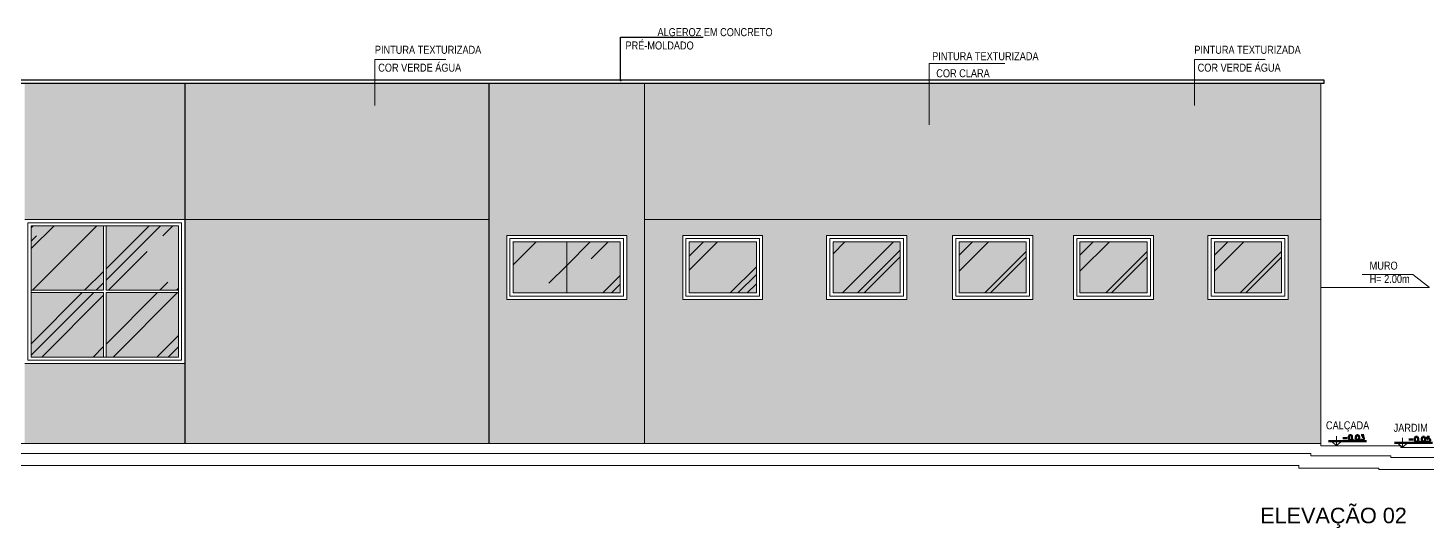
# Model space of a CAD drawing. Header units: inches. Extents: x 44775 to 44858.1, y 6760.4 to 6802.7.
# Drawn here: x 44795.87 to 44813.35, y 6781.44 to 6787.69 of the extents above; entities that cross this region are included whole.
import ezdxf

# ---------------------------------------------------------------- set-up
doc = ezdxf.new("R2010")
doc.units = ezdxf.units.IN
doc.header["$MEASUREMENT"] = 0
doc.layers.add('at_Entity', color=7, linetype='Continuous', lineweight=9)
for name, color, linetype in [('PA', 7, 'Continuous'), ('PENA3', 3, 'Continuous'), ('TEXTO 4', 6, 'Continuous')]:
    doc.layers.add(name, color=color, linetype=linetype)
doc.styles.add('ARIAL', font='ARIALN.TTF')
doc.styles.add('style1', font='arial.ttf')
pattern_1 = [(45, (4.99835, 29.4628), (0.712763635, 1.900703028), [12.6, -1.68, 4.2, -0.84]), (45, (5.4913, 30.5498), (-1.383949392, 0.19601), [2.52, -0.2772, 5.04, -0.63]), (45, (4.79046, 30.2647), (2.690682724, 3.486602117), [6.72, -1.176, 3.36, -0.84])]

# ---------------------------------------------------------------- blocks, each defined once
blk = doc.blocks.new('FRLIJG')
at = {"layer": 'at_Entity', "color": 0, "lineweight": 211}
for p, q in [((44807.124, 6753.064), (44807.6, 6753.064)), ((44807.304, 6753.102), (44807.357, 6753.102)), ((44807.38, 6753.127), (44807.378, 6753.113)), ((44807.378, 6753.113), (44807.378, 6753.102)), ((44807.378, 6753.102), (44807.38, 6753.087)), ((44807.386, 6753.136), (44807.38, 6753.127)), ((44807.38, 6753.087), (44807.386, 6753.079)), ((44807.395, 6753.138), (44807.386, 6753.136)), ((44807.386, 6753.079), (44807.395, 6753.077)), ((44807.401, 6753.138), (44807.395, 6753.138)), ((44807.395, 6753.077), (44807.401, 6753.077)), ((44807.41, 6753.136), (44807.401, 6753.138)), ((44807.401, 6753.077), (44807.41, 6753.079)), ((44807.416, 6753.127), (44807.41, 6753.136)), ((44807.41, 6753.079), (44807.416, 6753.087)), ((44807.418, 6753.113), (44807.416, 6753.127)), ((44807.416, 6753.087), (44807.418, 6753.102)), ((44807.418, 6753.102), (44807.418, 6753.113)), ((44807.443, 6753.081), (44807.439, 6753.079)), ((44807.439, 6753.079), (44807.443, 6753.077)), ((44807.446, 6753.079), (44807.443, 6753.081)), ((44807.443, 6753.077), (44807.446, 6753.079)), ((44807.469, 6753.127), (44807.467, 6753.113)), ((44807.467, 6753.113), (44807.467, 6753.102)), ((44807.467, 6753.102), (44807.469, 6753.087)), ((44807.475, 6753.136), (44807.469, 6753.127)), ((44807.469, 6753.087), (44807.475, 6753.079)), ((44807.484, 6753.138), (44807.475, 6753.136)), ((44807.475, 6753.079), (44807.484, 6753.077)), ((44807.49, 6753.138), (44807.484, 6753.138)), ((44807.484, 6753.077), (44807.49, 6753.077)), ((44807.498, 6753.136), (44807.49, 6753.138)), ((44807.49, 6753.077), (44807.498, 6753.079)), ((44807.505, 6753.127), (44807.498, 6753.136)), ((44807.498, 6753.079), (44807.505, 6753.087)), ((44807.509, 6753.113), (44807.505, 6753.127)), ((44807.505, 6753.087), (44807.509, 6753.102)), ((44807.509, 6753.102), (44807.509, 6753.113)), ((44807.528, 6753.081), (44807.526, 6753.087)), ((44807.532, 6753.079), (44807.528, 6753.081)), ((44807.532, 6753.138), (44807.564, 6753.138)), ((44807.541, 6753.077), (44807.532, 6753.079)), ((44807.549, 6753.077), (44807.541, 6753.077)), ((44807.564, 6753.138), (44807.547, 6753.115)), ((44807.547, 6753.115), (44807.556, 6753.115)), ((44807.56, 6753.079), (44807.549, 6753.077)), ((44807.556, 6753.115), (44807.562, 6753.113)), ((44807.564, 6753.085), (44807.56, 6753.079)), ((44807.562, 6753.113), (44807.564, 6753.108)), ((44807.564, 6753.108), (44807.568, 6753.1)), ((44807.568, 6753.094), (44807.564, 6753.085)), ((44807.568, 6753.1), (44807.568, 6753.094)), ((44808.129, 6753.083), (44808.182, 6753.083)), ((44808.205, 6753.106), (44808.203, 6753.091)), ((44808.203, 6753.091), (44808.203, 6753.083)), ((44808.203, 6753.083), (44808.205, 6753.068)), ((44808.212, 6753.115), (44808.205, 6753.106)), ((44808.205, 6753.068), (44808.212, 6753.06)), ((44808.22, 6753.119), (44808.212, 6753.115)), ((44808.212, 6753.06), (44808.22, 6753.055)), ((44808.226, 6753.119), (44808.22, 6753.119)), ((44808.22, 6753.055), (44808.226, 6753.055)), ((44808.235, 6753.115), (44808.226, 6753.119)), ((44808.226, 6753.055), (44808.235, 6753.06)), ((44808.241, 6753.106), (44808.235, 6753.115)), ((44808.235, 6753.06), (44808.241, 6753.068)), ((44808.245, 6753.091), (44808.241, 6753.106)), ((44808.241, 6753.068), (44808.245, 6753.083)), ((44808.245, 6753.083), (44808.245, 6753.091)), ((44808.269, 6753.062), (44808.264, 6753.06)), ((44808.264, 6753.06), (44808.269, 6753.055)), ((44808.271, 6753.06), (44808.269, 6753.062)), ((44808.269, 6753.055), (44808.271, 6753.06)), ((44808.296, 6753.106), (44808.292, 6753.091)), ((44808.292, 6753.091), (44808.292, 6753.083)), ((44808.292, 6753.083), (44808.296, 6753.068)), ((44808.3, 6753.115), (44808.296, 6753.106)), ((44808.296, 6753.068), (44808.3, 6753.06)), ((44808.311, 6753.119), (44808.3, 6753.115)), ((44808.3, 6753.06), (44808.311, 6753.055)), ((44808.315, 6753.119), (44808.311, 6753.119)), ((44808.311, 6753.055), (44808.315, 6753.055)), ((44808.326, 6753.115), (44808.315, 6753.119)), ((44808.315, 6753.055), (44808.326, 6753.06)), ((44808.33, 6753.106), (44808.326, 6753.115)), ((44808.326, 6753.06), (44808.33, 6753.068)), ((44808.334, 6753.091), (44808.33, 6753.106)), ((44808.33, 6753.068), (44808.334, 6753.083)), ((44808.334, 6753.083), (44808.334, 6753.091)), ((44808.355, 6753.062), (44808.351, 6753.068)), ((44808.358, 6753.119), (44808.355, 6753.091)), ((44808.355, 6753.091), (44808.358, 6753.094)), ((44808.358, 6753.06), (44808.355, 6753.062)), ((44808.387, 6753.119), (44808.358, 6753.119)), ((44808.358, 6753.094), (44808.366, 6753.098)), ((44808.366, 6753.055), (44808.358, 6753.06)), ((44808.366, 6753.098), (44808.377, 6753.098)), ((44808.377, 6753.055), (44808.366, 6753.055)), ((44808.377, 6753.098), (44808.385, 6753.094)), ((44808.385, 6753.06), (44808.377, 6753.055)), ((44808.385, 6753.094), (44808.391, 6753.089)), ((44808.391, 6753.064), (44808.385, 6753.06)), ((44808.391, 6753.089), (44808.394, 6753.079)), ((44808.394, 6753.074), (44808.391, 6753.064)), ((44808.394, 6753.079), (44808.394, 6753.074)), ((44807.949, 6753.043), (44808.425, 6753.043))]:
    blk.add_line(p, q, dxfattribs=at)
at = {"layer": 'at_Entity', "color": 0}
for p, q in [((44807.162, 6753.064), (44807.225, 6753.003)), ((44807.225, 6753.064), (44807.162, 6753.064)), ((44807.225, 6753.064), (44807.162, 6753.064)), ((44807.162, 6753.064), (44807.225, 6753.003)), ((44807.225, 6753.003), (44807.225, 6753.127)), ((44807.225, 6753.003), (44807.225, 6753.064)), ((44807.225, 6753.003), (44807.287, 6753.064)), ((44808.051, 6752.983), (44808.051, 6753.106)), ((44807.987, 6753.043), (44808.051, 6752.983)), ((44808.051, 6753.043), (44807.987, 6753.043)), ((44808.051, 6753.043), (44807.987, 6753.043)), ((44807.987, 6753.043), (44808.051, 6752.983)), ((44808.051, 6752.983), (44808.051, 6753.043)), ((44808.051, 6752.983), (44808.112, 6753.043))]:
    blk.add_line(p, q, dxfattribs=at)
blk = doc.blocks.new('_DOT')
at = {"color": 0, "linetype": 'ByBlock'}
blk.add_line((-0.5, 0), (-1, 0), dxfattribs=at)
at = {"color": 0, "linetype": 'ByBlock', "const_width": 0.5}
blk.add_lwpolyline([(-0.25, 0, 1), (0.25, 0, 1)], format="xyb", close=True, dxfattribs=at)

msp = doc.modelspace()

# ---------------------------------------------------------------- hatches: boundary and pattern name
h = msp.add_hatch()
h.set_pattern_fill('AR-RROOF', color=256, scale=0.84, angle=45)
h.set_pattern_definition(pattern_1)
h.paths.add_polyline_path([(44796.8125, 6785.2162), (44795.9089, 6785.2162), (44795.9089, 6784.41), (44796.8125, 6784.41)])
h = msp.add_hatch()
h.set_pattern_fill('AR-RROOF', color=256, scale=0.84, angle=45)
h.set_pattern_definition(pattern_1)
h.paths.add_polyline_path([(44797.7478, 6785.2162), (44796.8442, 6785.2162), (44796.8442, 6784.41), (44797.7245, 6784.41), (44797.7478, 6784.4354)])
h = msp.add_hatch()
h.set_pattern_fill('AR-RROOF', color=256, scale=0.84, angle=45)
h.set_pattern_definition(pattern_1)
h.paths.add_polyline_path([(44802.602, 6785.0152), (44801.9312, 6785.0152), (44801.9312, 6784.3762), (44802.602, 6784.3762)])
h = msp.add_hatch()
h.set_pattern_fill('AR-RROOF', color=256, scale=0.84, angle=45)
h.set_pattern_definition(pattern_1)
h.paths.add_polyline_path([(44803.2707, 6785.0152), (44802.602, 6785.0152), (44802.602, 6784.3762), (44803.2707, 6784.3762)])
h = msp.add_hatch()
h.set_pattern_fill('AR-RROOF', color=256, scale=0.84, angle=45)
h.set_pattern_definition(pattern_1)
h.paths.add_polyline_path([(44804.972, 6785.0152), (44804.1319, 6785.0152), (44804.1319, 6785.0131), (44804.1319, 6784.3762), (44804.972, 6784.3762)])
h = msp.add_hatch()
h.set_pattern_fill('AR-RROOF', color=256, scale=0.84, angle=45)
h.set_pattern_definition(pattern_1)
h.paths.add_polyline_path([(44806.7707, 6785.0152), (44805.9327, 6785.0152), (44805.9306, 6785.0131), (44805.9306, 6784.3762), (44806.7707, 6784.3762)])
h = msp.add_hatch()
h.set_pattern_fill('AR-RROOF', color=256, scale=0.84, angle=45)
h.set_pattern_definition(pattern_1)
h.paths.add_polyline_path([(44808.345, 6785.0152), (44807.5071, 6785.0152), (44807.505, 6785.0131), (44807.505, 6784.3762), (44808.345, 6784.3762)])
h = msp.add_hatch()
h.set_pattern_fill('AR-RROOF', color=256, scale=0.84, angle=45)
h.set_pattern_definition([(45, (6.50925, 29.4628), (0.712763635, 1.900703028), [12.6, -1.68, 4.2, -0.84]), (45, (7.0022, 30.5498), (-1.383949392, 0.19601), [2.52, -0.2772, 5.04, -0.63]), (45, (6.30136, 30.2647), (2.690682724, 3.486602117), [6.72, -1.176, 3.36, -0.84])])
h.paths.add_polyline_path([(44809.8559, 6785.0152), (44809.018, 6785.0152), (44809.0159, 6785.0131), (44809.0159, 6784.3762), (44809.8559, 6784.3762)])
h = msp.add_hatch()
h.set_pattern_fill('AR-RROOF', color=256, scale=0.84, angle=45)
h.set_pattern_definition([(45, (8.19015, 29.4628), (0.712763635, 1.900703028), [12.6, -1.68, 4.2, -0.84]), (45, (8.6831, 30.5498), (-1.383949392, 0.19601), [2.52, -0.2772, 5.04, -0.63]), (45, (7.98226, 30.2647), (2.690682724, 3.486602117), [6.72, -1.176, 3.36, -0.84])])
h.paths.add_polyline_path([(44811.5368, 6785.0152), (44810.6989, 6785.0152), (44810.6968, 6785.0131), (44810.6968, 6784.3762), (44811.5368, 6784.3762)])
h = msp.add_hatch()
h.set_pattern_fill('AR-RROOF', color=256, scale=0.84, angle=45)
h.set_pattern_definition(pattern_1)
h.paths.add_polyline_path([(44796.8125, 6784.3804), (44795.9089, 6784.3804), (44795.9089, 6783.5763), (44796.8125, 6783.5763)])
h = msp.add_hatch()
h.set_pattern_fill('AR-RROOF', color=256, scale=0.84, angle=45)
h.set_pattern_definition(pattern_1)
h.paths.add_polyline_path([(44797.7478, 6784.3804), (44796.8442, 6784.3804), (44796.8442, 6783.5763), (44797.7478, 6783.5763)])
at = {"layer": 'at_Entity', "true_color": 0xd1cfbd}
h = msp.add_hatch(color=9, dxfattribs=at)
h.dxf.hatch_style = 1
h.paths.add_polyline_path([(44797.8282, 6786.9959), (44795.8285, 6786.9959), (44795.8285, 6785.2945), (44797.8282, 6785.2945)])
at = {"layer": 'at_Entity', "true_color": 0xaca072}
h = msp.add_hatch(color=33, dxfattribs=at)
h.dxf.hatch_style = 1
h.paths.add_polyline_path([(44801.6265, 6786.9959), (44797.8282, 6786.9959), (44797.8282, 6785.2945), (44801.6265, 6785.2945)])
at = {"layer": 'at_Entity', "true_color": 0xd1cfbd}
h = msp.add_hatch(color=9, dxfattribs=at)
h.dxf.hatch_style = 1
h.paths.add_polyline_path([(44803.5754, 6785.2945), (44803.5754, 6786.9959), (44802.4264, 6786.9959), (44801.6265, 6786.9959), (44801.6265, 6782.495), (44803.5754, 6782.495)])
h.paths.add_polyline_path([(44801.8529, 6784.2957), (44801.8529, 6785.0956), (44803.3511, 6785.0956), (44803.3511, 6784.2957)], flags=16)
h.paths.add_polyline_path([(44801.891, 6784.336), (44801.891, 6785.0554), (44803.3109, 6785.0554), (44803.3109, 6784.336)], flags=0)
h.paths.add_polyline_path([(44801.9312, 6784.3762), (44801.9312, 6785.0152), (44803.2707, 6785.0152), (44803.2707, 6784.3762)], flags=0)
h.paths.add_polyline_path([(44801.9312, 6784.3762), (44801.9312, 6785.0152), (44802.602, 6785.0152), (44803.2707, 6785.0152), (44803.2707, 6784.3762), (44802.602, 6784.3762)], flags=0)
at = {"layer": 'at_Entity', "true_color": 0xaca072}
h = msp.add_hatch(color=33, dxfattribs=at)
h.dxf.hatch_style = 1
h.paths.add_polyline_path([(44812.0272, 6786.9959), (44803.5754, 6786.9959), (44803.5754, 6785.2945), (44812.0272, 6785.2945)])
at = {"layer": 'at_Entity', "true_color": 0xd1cfbd}
h = msp.add_hatch(color=9, dxfattribs=at)
h.dxf.hatch_style = 1
h.paths.add_polyline_path([(44801.6265, 6785.2945), (44797.8282, 6785.2945), (44797.8282, 6783.4959), (44797.8282, 6782.495), (44801.6265, 6782.495)])
h = msp.add_hatch(color=9, dxfattribs=at)
h.dxf.hatch_style = 1
h.paths.add_polyline_path([(44812.0272, 6785.2945), (44803.5754, 6785.2945), (44803.5754, 6782.495), (44812.0272, 6782.495)])
h.paths.add_polyline_path([(44808.4254, 6784.2957), (44807.4245, 6784.2957), (44807.4245, 6785.0956), (44808.4254, 6785.0956)], flags=16)
h.paths.add_polyline_path([(44808.3852, 6784.336), (44807.4647, 6784.336), (44807.4647, 6785.0554), (44808.3852, 6785.0554)], flags=0)
h.paths.add_polyline_path([(44808.9354, 6784.2957), (44808.9354, 6785.0956), (44809.9363, 6785.0956), (44809.9363, 6784.2957)], flags=16)
h.paths.add_polyline_path([(44808.345, 6784.3762), (44807.505, 6784.3762), (44807.505, 6785.0152), (44808.345, 6785.0152)], flags=0)
h.paths.add_polyline_path([(44808.9756, 6784.336), (44808.9756, 6785.0554), (44809.8961, 6785.0554), (44809.8961, 6784.336)], flags=0)
h.paths.add_polyline_path([(44809.0159, 6784.3762), (44809.0159, 6785.0152), (44809.8559, 6785.0152), (44809.8559, 6784.3762)], flags=0)
h.paths.add_polyline_path([(44806.8511, 6784.2957), (44805.8502, 6784.2957), (44805.8502, 6785.0956), (44806.8511, 6785.0956)], flags=16)
h.paths.add_polyline_path([(44806.8109, 6784.336), (44805.8904, 6784.336), (44805.8904, 6785.0554), (44806.8109, 6785.0554)], flags=0)
h.paths.add_polyline_path([(44806.7707, 6784.3762), (44805.9306, 6784.3762), (44805.9306, 6785.0152), (44806.7707, 6785.0152)], flags=0)
h.paths.add_polyline_path([(44810.6163, 6784.2957), (44810.6163, 6785.0956), (44811.6172, 6785.0956), (44811.6172, 6784.2957)], flags=16)
h.paths.add_polyline_path([(44810.6565, 6784.336), (44810.6565, 6785.0554), (44811.577, 6785.0554), (44811.577, 6784.336)], flags=0)
h.paths.add_polyline_path([(44810.6968, 6784.3762), (44810.6968, 6785.0152), (44811.5368, 6785.0152), (44811.5368, 6784.3762)], flags=0)
h.paths.add_polyline_path([(44805.0503, 6784.2957), (44804.0515, 6784.2957), (44804.0515, 6785.0956), (44805.0503, 6785.0956)], flags=16)
h.paths.add_polyline_path([(44805.0101, 6784.336), (44804.0917, 6784.336), (44804.0917, 6785.0554), (44805.0101, 6785.0554)], flags=0)
h.paths.add_polyline_path([(44804.972, 6784.3762), (44804.1319, 6784.3762), (44804.1319, 6785.0152), (44804.972, 6785.0152)], flags=0)
h = msp.add_hatch(color=9, dxfattribs=at)
h.dxf.hatch_style = 1
h.paths.add_polyline_path([(44797.8282, 6783.4959), (44795.8285, 6783.4959), (44795.8285, 6782.495), (44797.8282, 6782.495)])
at = {"layer": 'PA', "true_color": 0xb8c9d1}
h = msp.add_hatch(color=9, dxfattribs=at)
h.dxf.hatch_style = 1
h.paths.add_polyline_path([(44796.8125, 6785.2162), (44795.9089, 6785.2162), (44795.9089, 6784.41), (44796.8125, 6784.41)])
h = msp.add_hatch(color=9, dxfattribs=at)
h.dxf.hatch_style = 1
h.paths.add_polyline_path([(44797.7478, 6785.2162), (44796.8442, 6785.2162), (44796.8442, 6784.41), (44797.7245, 6784.41), (44797.7478, 6784.4354)])
h = msp.add_hatch(color=9, dxfattribs=at)
h.dxf.hatch_style = 1
h.paths.add_polyline_path([(44802.602, 6785.0152), (44801.9312, 6785.0152), (44801.9312, 6784.3762), (44802.602, 6784.3762)])
h = msp.add_hatch(color=9, dxfattribs=at)
h.dxf.hatch_style = 1
h.paths.add_polyline_path([(44803.2707, 6785.0152), (44802.602, 6785.0152), (44802.602, 6784.3762), (44803.2707, 6784.3762)])
h = msp.add_hatch(color=9, dxfattribs=at)
h.dxf.hatch_style = 1
h.paths.add_polyline_path([(44804.972, 6785.0152), (44804.1319, 6785.0152), (44804.1319, 6785.0131), (44804.1319, 6784.3762), (44804.972, 6784.3762)])
h = msp.add_hatch(color=9, dxfattribs=at)
h.dxf.hatch_style = 1
h.paths.add_polyline_path([(44806.7707, 6785.0152), (44805.9327, 6785.0152), (44805.9306, 6785.0131), (44805.9306, 6784.3762), (44806.7707, 6784.3762)])
h = msp.add_hatch(color=9, dxfattribs=at)
h.dxf.hatch_style = 1
h.paths.add_polyline_path([(44808.345, 6785.0152), (44807.5071, 6785.0152), (44807.505, 6785.0131), (44807.505, 6784.3762), (44808.345, 6784.3762)])
h = msp.add_hatch(color=9, dxfattribs=at)
h.dxf.hatch_style = 1
h.paths.add_polyline_path([(44809.8559, 6785.0152), (44809.018, 6785.0152), (44809.0159, 6785.0131), (44809.0159, 6784.3762), (44809.8559, 6784.3762)])
h = msp.add_hatch(color=9, dxfattribs=at)
h.dxf.hatch_style = 1
h.paths.add_polyline_path([(44811.5368, 6785.0152), (44810.6989, 6785.0152), (44810.6968, 6785.0131), (44810.6968, 6784.3762), (44811.5368, 6784.3762)])
h = msp.add_hatch(color=9, dxfattribs=at)
h.dxf.hatch_style = 1
h.paths.add_polyline_path([(44796.8125, 6784.3804), (44795.9089, 6784.3804), (44795.9089, 6783.5763), (44796.8125, 6783.5763)])
h = msp.add_hatch(color=9, dxfattribs=at)
h.dxf.hatch_style = 1
h.paths.add_polyline_path([(44797.7478, 6784.3804), (44796.8442, 6784.3804), (44796.8442, 6783.5763), (44797.7478, 6783.5763)])

# ---------------------------------------------------------------- linework, layer by layer
at = {"color": 3}
msp.add_lwpolyline([(44788.6296, 6786.9959), (44812.0672, 6786.9959), (44812.0672, 6787.0359), (44788.6296, 6787.0359)], close=True, dxfattribs=at)
at = {"layer": 'at_Entity', "color": 0}
for p, q in [((44800.2045, 6786.7186), (44800.2045, 6787.2921)), ((44810.4463, 6786.7186), (44810.4463, 6787.2921)), ((44797.8282, 6786.9959), (44795.8285, 6786.9959)), ((44802.4264, 6786.9959), (44797.8282, 6786.9959)), ((44803.5754, 6786.9959), (44802.4264, 6786.9959)), ((44803.5754, 6786.9959), (44803.5754, 6785.2945)), ((44803.5754, 6786.9959), (44812.0272, 6786.9959)), ((44812.0272, 6786.9959), (44812.0272, 6785.2945)), ((44797.8282, 6785.2945), (44795.8285, 6785.2945)), ((44797.788, 6785.2543), (44795.8687, 6785.2543)), ((44795.8687, 6785.2543), (44795.8687, 6783.5361)), ((44797.788, 6783.5361), (44797.788, 6785.2543)), ((44797.8282, 6783.4959), (44797.8282, 6785.2945)), ((44797.8282, 6785.2945), (44801.6265, 6785.2945)), ((44803.5754, 6785.2945), (44803.5754, 6782.495)), ((44812.0272, 6785.2945), (44812.0272, 6782.495)), ((44797.7478, 6785.2162), (44795.9089, 6785.2162)), ((44795.9089, 6785.2162), (44795.9089, 6783.5763)), ((44796.8125, 6785.2162), (44796.8125, 6784.41)), ((44796.8442, 6785.2162), (44796.8442, 6784.41)), ((44797.7478, 6783.5763), (44797.7478, 6785.2162)), ((44801.8529, 6785.0956), (44803.3511, 6785.0956)), ((44801.891, 6785.0554), (44803.3109, 6785.0554)), ((44801.891, 6784.336), (44801.891, 6785.0554)), ((44803.3109, 6785.0554), (44803.3109, 6784.336)), ((44803.3511, 6785.0956), (44803.3511, 6784.2957)), ((44804.0515, 6785.0956), (44805.0503, 6785.0956)), ((44804.0515, 6784.2957), (44804.0515, 6785.0956)), ((44805.0101, 6785.0554), (44804.0917, 6785.0554)), ((44804.0917, 6785.0554), (44804.0917, 6784.336)), ((44805.0101, 6784.336), (44805.0101, 6785.0554)), ((44805.0503, 6785.0956), (44805.0503, 6784.2957)), ((44805.8502, 6785.0956), (44806.8511, 6785.0956)), ((44805.8502, 6784.2957), (44805.8502, 6785.0956)), ((44806.8109, 6785.0554), (44805.8904, 6785.0554)), ((44805.8904, 6785.0554), (44805.8904, 6784.336)), ((44806.8109, 6784.336), (44806.8109, 6785.0554)), ((44806.8511, 6785.0956), (44806.8511, 6784.2957)), ((44807.4245, 6785.0956), (44808.4254, 6785.0956)), ((44807.4245, 6784.2957), (44807.4245, 6785.0956)), ((44808.3852, 6785.0554), (44807.4647, 6785.0554)), ((44807.4647, 6785.0554), (44807.4647, 6784.336)), ((44808.3852, 6784.336), (44808.3852, 6785.0554)), ((44808.4254, 6785.0956), (44808.4254, 6784.2957)), ((44808.9354, 6785.0956), (44809.9363, 6785.0956)), ((44808.9354, 6784.2957), (44808.9354, 6785.0956)), ((44809.8961, 6785.0554), (44808.9756, 6785.0554)), ((44808.9756, 6785.0554), (44808.9756, 6784.336)), ((44809.8961, 6784.336), (44809.8961, 6785.0554)), ((44809.9363, 6785.0956), (44809.9363, 6784.2957)), ((44810.6163, 6785.0956), (44811.6172, 6785.0956)), ((44810.6163, 6784.2957), (44810.6163, 6785.0956)), ((44811.577, 6785.0554), (44810.6565, 6785.0554)), ((44810.6565, 6785.0554), (44810.6565, 6784.336)), ((44811.577, 6784.336), (44811.577, 6785.0554)), ((44811.6172, 6785.0956), (44811.6172, 6784.2957)), ((44801.9312, 6785.0152), (44803.2707, 6785.0152)), ((44801.9312, 6784.3762), (44801.9312, 6785.0152)), ((44802.602, 6785.0152), (44802.602, 6784.3762)), ((44803.2707, 6785.0152), (44803.2707, 6784.3762)), ((44804.972, 6785.0152), (44804.1319, 6785.0152)), ((44804.1319, 6785.0152), (44804.1319, 6784.3762)), ((44804.1319, 6785.0131), (44804.1319, 6785.0152)), ((44804.972, 6784.3762), (44804.972, 6785.0152)), ((44806.7707, 6785.0152), (44805.9306, 6785.0152)), ((44805.9306, 6785.0152), (44805.9306, 6784.3762)), ((44805.9306, 6785.0131), (44805.9327, 6785.0152)), ((44806.7707, 6784.3762), (44806.7707, 6785.0152)), ((44808.345, 6785.0152), (44807.505, 6785.0152)), ((44807.505, 6785.0152), (44807.505, 6784.3762)), ((44807.505, 6785.0131), (44807.5071, 6785.0152)), ((44808.345, 6784.3762), (44808.345, 6785.0152)), ((44809.8559, 6785.0152), (44809.0159, 6785.0152)), ((44809.0159, 6785.0152), (44809.0159, 6784.3762)), ((44809.0159, 6785.0131), (44809.018, 6785.0152)), ((44809.8559, 6784.3762), (44809.8559, 6785.0152)), ((44811.5368, 6785.0152), (44810.6968, 6785.0152)), ((44810.6968, 6785.0152), (44810.6968, 6784.3762)), ((44810.6968, 6785.0131), (44810.6989, 6785.0152)), ((44811.5368, 6784.3762), (44811.5368, 6785.0152)), ((44813.1774, 6784.6089), (44812.5447, 6784.6089)), ((44813.3848, 6784.446), (44813.1774, 6784.6089)), ((44795.9089, 6784.41), (44796.8125, 6784.41)), ((44795.9089, 6784.3804), (44796.8125, 6784.3804)), ((44796.8125, 6784.3804), (44796.8125, 6783.5763)), ((44796.8442, 6784.41), (44797.7478, 6784.41)), ((44796.8442, 6784.3804), (44796.8442, 6783.5763)), ((44796.8442, 6784.3804), (44797.7478, 6784.3804)), ((44797.7245, 6784.41), (44797.7478, 6784.4354)), ((44803.2707, 6784.3762), (44801.9312, 6784.3762)), ((44804.1319, 6784.3762), (44804.972, 6784.3762)), ((44805.9306, 6784.3762), (44806.7707, 6784.3762)), ((44807.505, 6784.3762), (44808.345, 6784.3762)), ((44809.0159, 6784.3762), (44809.8559, 6784.3762)), ((44810.6968, 6784.3762), (44811.5368, 6784.3762)), ((44813.3773, 6784.446), (44812.0272, 6784.446)), ((44803.3511, 6784.2957), (44801.8529, 6784.2957)), ((44803.3109, 6784.336), (44801.891, 6784.336)), ((44805.0503, 6784.2957), (44804.0515, 6784.2957)), ((44804.0917, 6784.336), (44805.0101, 6784.336)), ((44806.8511, 6784.2957), (44805.8502, 6784.2957)), ((44805.8904, 6784.336), (44806.8109, 6784.336)), ((44808.4254, 6784.2957), (44807.4245, 6784.2957)), ((44807.4647, 6784.336), (44808.3852, 6784.336)), ((44809.9363, 6784.2957), (44808.9354, 6784.2957)), ((44808.9756, 6784.336), (44809.8961, 6784.336)), ((44811.6172, 6784.2957), (44810.6163, 6784.2957)), ((44810.6565, 6784.336), (44811.577, 6784.336)), ((44795.8285, 6783.4959), (44797.8282, 6783.4959)), ((44795.8687, 6783.5361), (44797.788, 6783.5361)), ((44795.9089, 6783.5763), (44797.7478, 6783.5763)), ((44812.0272, 6782.495), (44786.63, 6782.495)), ((44812.0272, 6782.4654), (44812.0272, 6782.495)), ((44813.026, 6782.4654), (44812.0272, 6782.4654)), ((44813.026, 6782.4463), (44813.026, 6782.4654)), ((44813.5254, 6782.4463), (44813.026, 6782.4463)), ((44786.7548, 6782.3701), (44811.9024, 6782.3701)), ((44811.9024, 6782.3701), (44811.9024, 6782.3405)), ((44811.9024, 6782.3405), (44812.9012, 6782.3405)), ((44812.9012, 6782.3405), (44812.9012, 6782.3215)), ((44812.9012, 6782.3215), (44813.5254, 6782.3215)), ((44786.905, 6782.2199), (44811.7522, 6782.2199)), ((44811.7522, 6782.2199), (44811.7522, 6782.1903)), ((44811.7522, 6782.1903), (44812.7509, 6782.1903)), ((44812.7509, 6782.1903), (44812.7509, 6782.1712)), ((44812.7509, 6782.1712), (44813.5254, 6782.1712))]:
    msp.add_line(p, q, dxfattribs=at)
at = {"layer": 'at_Entity'}
for p, q in [((44800.2045, 6787.2921), (44801.0893, 6787.2921)), ((44807.1325, 6787.2413), (44808.079, 6787.2413)), ((44807.1325, 6787.2413), (44807.1325, 6786.4757)), ((44810.4463, 6787.2921), (44811.331, 6787.2921)), ((44803.5754, 6785.2945), (44812.0272, 6785.2945))]:
    msp.add_line(p, q, dxfattribs=at)
at = {"layer": 'at_Entity', "color": 254, "true_color": 0xdae3e7}
for p, q in [((44795.8285, 6786.9959), (44797.8282, 6786.9959)), ((44797.8282, 6786.9959), (44797.8282, 6785.2945)), ((44797.8282, 6786.9959), (44797.8282, 6785.2945)), ((44802.4264, 6786.9959), (44803.5754, 6786.9959)), ((44803.5754, 6786.9959), (44803.5754, 6785.2945)), ((44803.5754, 6786.9959), (44803.5754, 6785.2945)), ((44795.8285, 6785.2945), (44797.8282, 6785.2945)), ((44801.6265, 6785.2945), (44801.6265, 6785.0956)), ((44803.5754, 6785.2945), (44803.5754, 6785.0956)), ((44803.5754, 6785.2945), (44803.5754, 6785.0956)), ((44803.5754, 6785.2945), (44803.5754, 6785.0956)), ((44801.6265, 6785.0956), (44801.6265, 6784.2957)), ((44801.8529, 6785.0956), (44801.8529, 6784.2957)), ((44801.8529, 6785.0956), (44801.8529, 6784.2957)), ((44803.3511, 6785.0956), (44803.3511, 6784.2957)), ((44803.5754, 6785.0956), (44803.5754, 6784.5962)), ((44803.5754, 6785.0956), (44803.5754, 6784.2957)), ((44803.5754, 6785.0956), (44803.5754, 6784.2957)), ((44804.0515, 6785.0956), (44804.0515, 6784.5962)), ((44804.0515, 6785.0956), (44804.0515, 6784.5962)), ((44806.8511, 6785.0956), (44806.8511, 6784.5962)), ((44807.4245, 6785.0956), (44807.4245, 6784.5962)), ((44807.4245, 6785.0956), (44807.4245, 6784.5962)), ((44808.9354, 6785.0956), (44808.9354, 6784.5962)), ((44808.9354, 6785.0956), (44808.9354, 6784.5962)), ((44810.6163, 6785.0956), (44810.6163, 6784.5962)), ((44810.6163, 6785.0956), (44810.6163, 6784.5962)), ((44812.0272, 6785.0956), (44812.0272, 6784.5962)), ((44812.0272, 6785.0956), (44812.0272, 6784.5962)), ((44803.5754, 6784.5962), (44803.5754, 6784.2957)), ((44804.0515, 6784.5962), (44804.0515, 6784.2957)), ((44804.0515, 6784.5962), (44804.0515, 6784.2957)), ((44806.8511, 6784.5962), (44806.8511, 6784.2957)), ((44807.4245, 6784.5962), (44807.4245, 6784.2957)), ((44807.4245, 6784.5962), (44807.4245, 6784.2957)), ((44808.9354, 6784.5962), (44808.9354, 6784.2957)), ((44808.9354, 6784.5962), (44808.9354, 6784.2957)), ((44810.6163, 6784.5962), (44810.6163, 6784.2957)), ((44810.6163, 6784.5962), (44810.6163, 6784.2957)), ((44801.6265, 6784.2957), (44801.6265, 6782.495)), ((44803.5754, 6784.2957), (44803.5754, 6782.8843)), ((44803.5754, 6784.2957), (44803.5754, 6782.495)), ((44803.5754, 6784.2957), (44803.5754, 6782.495)), ((44795.8285, 6783.4959), (44797.8282, 6783.4959)), ((44797.8282, 6783.4959), (44797.8282, 6782.495)), ((44797.8282, 6783.4959), (44797.8282, 6782.495)), ((44803.5754, 6782.8843), (44803.5754, 6782.8822)), ((44803.5754, 6782.8822), (44803.5754, 6782.8801)), ((44803.5754, 6782.8801), (44803.5754, 6782.878)), ((44795.8285, 6782.495), (44797.8282, 6782.495)), ((44801.6265, 6782.495), (44803.5754, 6782.495))]:
    msp.add_line(p, q, dxfattribs=at)
at = {"layer": 'at_Entity', "color": 134, "true_color": 0x21a196}
for p, q in [((44797.8282, 6786.9959), (44797.8282, 6785.2945)), ((44797.8282, 6786.9959), (44801.6265, 6786.9959)), ((44801.6265, 6786.9959), (44801.6265, 6785.2945)), ((44801.6265, 6786.9959), (44801.6265, 6785.2945)), ((44801.6265, 6786.9959), (44801.6265, 6785.2945)), ((44801.6265, 6786.9959), (44802.4264, 6786.9959)), ((44803.5754, 6786.9959), (44803.5754, 6785.2945)), ((44803.5754, 6786.9959), (44812.0272, 6786.9959)), ((44812.0272, 6786.9959), (44812.0272, 6785.2945)), ((44812.0272, 6786.9959), (44812.0272, 6785.2945)), ((44797.8282, 6785.2945), (44801.6265, 6785.2945))]:
    msp.add_line(p, q, dxfattribs=at)
at = {"layer": 'at_Entity', "color": 7}
for p, q in [((44797.8282, 6785.2945), (44797.8282, 6783.4959)), ((44797.8282, 6785.2945), (44801.6265, 6785.2945)), ((44801.6265, 6785.2945), (44801.6265, 6783.4959)), ((44801.6265, 6785.2945), (44801.6265, 6783.4959)), ((44805.0503, 6785.0956), (44805.0503, 6784.5962)), ((44805.8502, 6785.0956), (44805.8502, 6784.5962)), ((44805.8502, 6785.0956), (44805.8502, 6784.5962)), ((44808.4254, 6785.0956), (44808.4254, 6784.5962)), ((44809.9363, 6785.0956), (44809.9363, 6784.5962)), ((44811.6172, 6785.0956), (44811.6172, 6784.5962)), ((44805.0503, 6784.5962), (44805.0503, 6784.2957)), ((44805.8502, 6784.5962), (44805.8502, 6784.2957)), ((44805.8502, 6784.5962), (44805.8502, 6784.2957)), ((44808.4254, 6784.5962), (44808.4254, 6784.2957)), ((44809.9363, 6784.5962), (44809.9363, 6784.2957)), ((44811.6172, 6784.5962), (44811.6172, 6784.2957)), ((44812.0272, 6784.5962), (44812.0272, 6782.495)), ((44812.0272, 6784.5962), (44812.0272, 6782.495)), ((44797.8282, 6783.4959), (44797.8282, 6782.495)), ((44801.6265, 6783.4959), (44801.6265, 6782.495)), ((44801.6265, 6783.4959), (44801.6265, 6782.495)), ((44803.5754, 6782.878), (44803.5754, 6782.8759)), ((44803.5754, 6782.8759), (44803.5754, 6782.8738)), ((44803.5754, 6782.8738), (44803.5754, 6782.8716)), ((44803.5754, 6782.8716), (44803.5754, 6782.8653)), ((44803.5754, 6782.8653), (44803.5754, 6782.8611)), ((44803.5754, 6782.8611), (44803.5754, 6782.8526)), ((44803.5754, 6782.8526), (44803.5754, 6782.842)), ((44803.5754, 6782.842), (44803.5754, 6782.8314)), ((44803.5754, 6782.8314), (44803.5754, 6782.8272)), ((44803.5754, 6782.8272), (44803.5754, 6782.806)), ((44803.5754, 6782.806), (44803.5754, 6782.8039)), ((44803.5754, 6782.8039), (44803.5754, 6782.495)), ((44797.8282, 6782.495), (44801.6265, 6782.495)), ((44803.5754, 6782.495), (44808.8381, 6782.495)), ((44811.7141, 6782.495), (44812.0272, 6782.495))]:
    msp.add_line(p, q, dxfattribs=at)
at = {"layer": 'at_Entity', "color": 254, "true_color": 0xdbdbdb}
for p, q in [((44795.9089, 6785.2162), (44795.9089, 6784.41)), ((44795.9089, 6785.2162), (44796.8125, 6785.2162)), ((44796.8125, 6785.2162), (44796.8125, 6784.41)), ((44796.8125, 6785.2162), (44796.8125, 6784.41)), ((44796.8442, 6785.2162), (44796.8442, 6784.41)), ((44796.8442, 6785.2162), (44797.7478, 6785.2162)), ((44797.7478, 6785.2162), (44797.7478, 6784.41)), ((44797.7478, 6785.2162), (44797.7478, 6784.41)), ((44801.9312, 6785.0152), (44801.9312, 6784.3762)), ((44801.9312, 6785.0152), (44802.602, 6785.0152)), ((44802.602, 6785.0152), (44802.602, 6784.3762)), ((44802.602, 6785.0152), (44803.2707, 6785.0152)), ((44802.602, 6785.0152), (44802.602, 6784.3762)), ((44802.602, 6785.0152), (44802.602, 6784.3762)), ((44803.2707, 6785.0152), (44803.2707, 6784.3762)), ((44803.2707, 6785.0152), (44803.2707, 6784.3762)), ((44804.1319, 6785.0152), (44804.1319, 6784.3762)), ((44804.1319, 6785.0152), (44804.972, 6785.0152)), ((44804.972, 6785.0152), (44804.972, 6784.3762)), ((44804.972, 6785.0152), (44804.972, 6784.3762)), ((44805.9306, 6785.0152), (44805.9306, 6784.3762)), ((44805.9306, 6785.0152), (44806.7707, 6785.0152)), ((44806.7707, 6785.0152), (44806.7707, 6784.3762)), ((44806.7707, 6785.0152), (44806.7707, 6784.3762)), ((44807.505, 6785.0152), (44807.505, 6784.3762)), ((44807.505, 6785.0152), (44808.345, 6785.0152)), ((44808.345, 6785.0152), (44808.345, 6784.3762)), ((44808.345, 6785.0152), (44808.345, 6784.3762)), ((44809.0159, 6785.0152), (44809.0159, 6784.3762)), ((44809.0159, 6785.0152), (44809.8559, 6785.0152)), ((44809.8559, 6785.0152), (44809.8559, 6784.3762)), ((44809.8559, 6785.0152), (44809.8559, 6784.3762)), ((44810.6968, 6785.0152), (44810.6968, 6784.3762)), ((44810.6968, 6785.0152), (44811.5368, 6785.0152)), ((44811.5368, 6785.0152), (44811.5368, 6784.3762)), ((44811.5368, 6785.0152), (44811.5368, 6784.3762)), ((44795.9089, 6784.41), (44796.8125, 6784.41)), ((44795.9089, 6784.3804), (44795.9089, 6783.5763)), ((44795.9089, 6784.3804), (44796.8125, 6784.3804)), ((44796.8125, 6784.3804), (44796.8125, 6783.5763)), ((44796.8125, 6784.3804), (44796.8125, 6783.5763)), ((44796.8442, 6784.41), (44797.7478, 6784.41)), ((44796.8442, 6784.3804), (44796.8442, 6783.5763)), ((44796.8442, 6784.3804), (44797.7478, 6784.3804)), ((44797.7478, 6784.3804), (44797.7478, 6783.5763)), ((44797.7478, 6784.3804), (44797.7478, 6783.5763)), ((44801.9312, 6784.3762), (44802.602, 6784.3762)), ((44802.602, 6784.3762), (44803.2707, 6784.3762)), ((44804.1319, 6784.3762), (44804.972, 6784.3762)), ((44805.9306, 6784.3762), (44806.7707, 6784.3762)), ((44807.505, 6784.3762), (44808.345, 6784.3762)), ((44809.0159, 6784.3762), (44809.8559, 6784.3762)), ((44810.6968, 6784.3762), (44811.5368, 6784.3762)), ((44795.9089, 6783.5763), (44796.8125, 6783.5763)), ((44796.8442, 6783.5763), (44797.7478, 6783.5763))]:
    msp.add_line(p, q, dxfattribs=at)
at = {"layer": 'PA', "color": 0}
for p, q in [((44803.2747, 6787.0633), (44803.2747, 6787.5726)), ((44803.2747, 6787.5726), (44804.3053, 6787.5726))]:
    msp.add_line(p, q, dxfattribs=at)
at = {"layer": 'PENA3', "color": 3}
for p, q in [((44797.8282, 6786.9959), (44797.8282, 6782.495)), ((44801.6265, 6786.9959), (44801.6265, 6782.495))]:
    msp.add_line(p, q, dxfattribs=at)

# ---------------------------------------------------------------- block references
at = {"layer": 'at_Entity'}
msp.add_blockref('FRLIJG', (4.9983, 29.4628), dxfattribs=at)
at = {"layer": 'PA', "xscale": 0.03000000000000006, "yscale": 0.03000000000000006, "zscale": 0.03000000000000006, "rotation": 270.0340085218178}
msp.add_blockref('_DOT', (44803.2748, 6787.0333), dxfattribs=at)

# ---------------------------------------------------------------- texts
at = {"layer": 'at_Entity', "char_height": 0.1, "attachment_point": 7, "style": 'ARIAL'}
for s, insert in [('PINTURA TEXTURIZADA', (44800.2043, 6787.3621)), ('PINTURA TEXTURIZADA', (44807.1694, 6787.2815)), ('PINTURA TEXTURIZADA', (44810.4461, 6787.3621)), ('COR VERDE ÁGUA', (44800.2459, 6787.1387)), ('COR CLARA', (44807.2206, 6787.0684)), ('COR VERDE ÁGUA', (44810.4876, 6787.1387)), ('MURO\\PH= 2.00m', (44812.637, 6784.4996)), ('CALÇADA', (44812.0911, 6782.6425)), ('JARDIM', (44812.9369, 6782.6411))]:
    msp.add_mtext(s, dxfattribs=dict(at, insert=insert))
at = {"layer": 'PA', "insert": (44803.3363, 6787.4157), "char_height": 0.1, "attachment_point": 7, "style": 'ARIAL'}
msp.add_mtext('^IALGEROZ EM CONCRETO\\PPRÉ-MOLDADO', dxfattribs=at)
at = {"layer": 'TEXTO 4', "insert": (44812.1852, 6781.5678), "char_height": 0.193557, "attachment_point": 5, "style": 'style1'}
msp.add_mtext('ELEVAÇÃO 02', dxfattribs=at)

doc.saveas('drawing.dxf')
